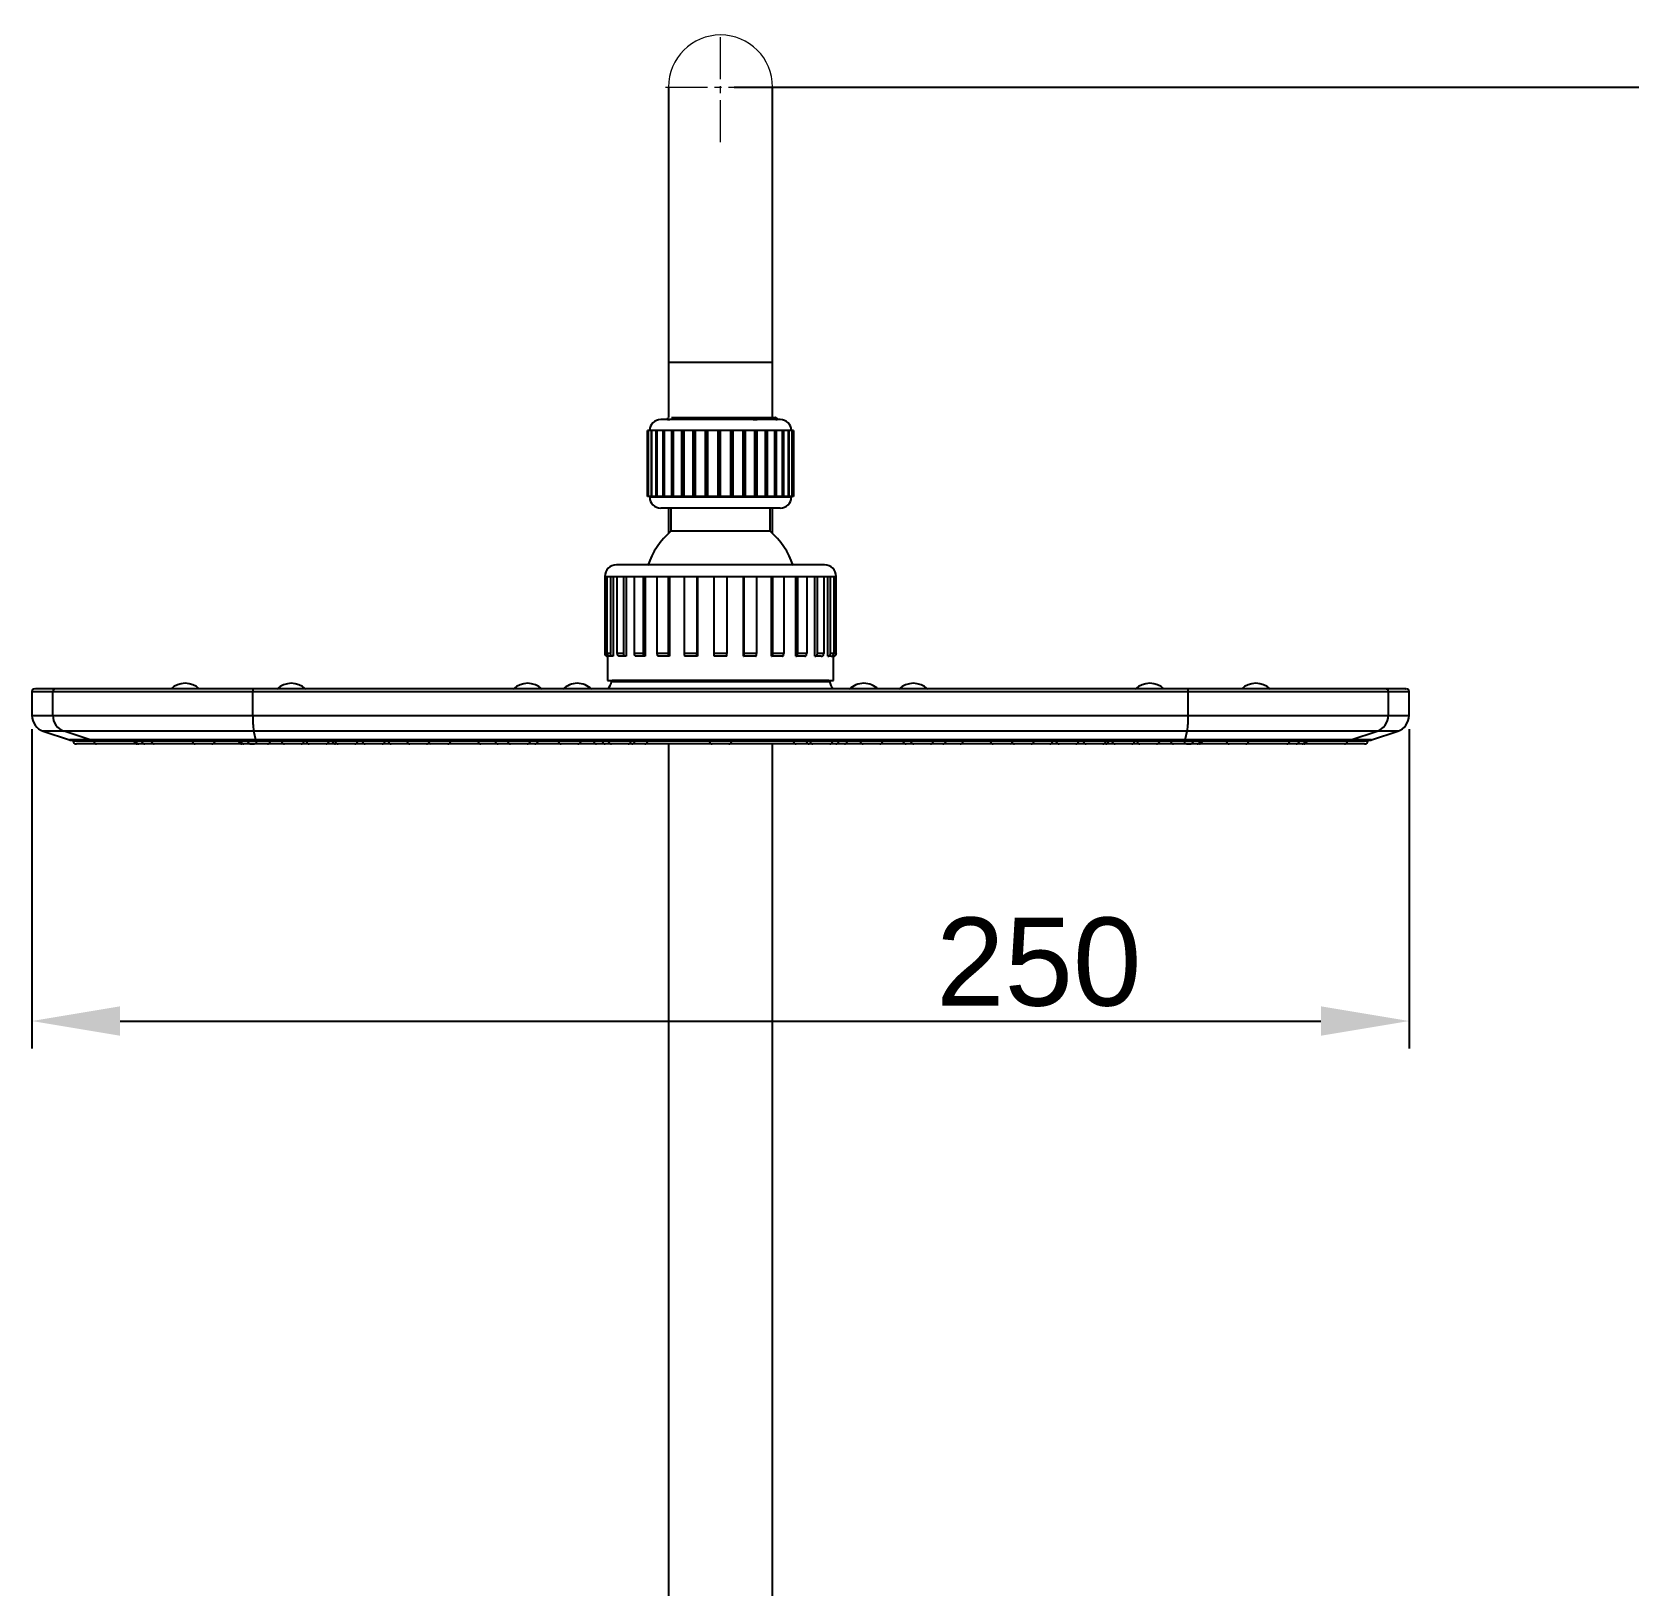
# Model space of a CAD drawing. Header units: millimetres. Extents: x 6110 to 6704, y -3675 to -2835.
# Drawn here: x 6276.7 to 6349.1, y -3162.5 to -3092 of the extents above; entities that cross this region are included whole.
import ezdxf

# ---------------------------------------------------------------- set-up
doc = ezdxf.new("R2010")
doc.units = ezdxf.units.MM
doc.header["$LTSCALE"] = 0.1
doc.linetypes.add('CENTER2', pattern=[28.575, 19.05, -3.175, 3.175, -3.175])
doc.layers.get('0').update_dxf_attribs({"lineweight": 13})
doc.layers.add('DIM', color=3, linetype='Continuous', lineweight=9)
doc.layers.add('중심선', color=1, linetype='CENTER2', lineweight=13)
doc.styles.get("Standard").update_dxf_attribs({"font": 'arial.ttf'})
doc.dimstyles.new('ISO-25', dxfattribs={"dimtxt": 2.5, "dimasz": 2.5, "dimexe": 1.25, "dimexo": 0.625, "dimtad": 1, "dimlfac": 5, "dimtxsty": 'Standard', "dimcen": 2.5, "dimadec": 0, "dimazin": 0, "dimtfac": 1, "dimtmove": 0, "dimatfit": 3, "dimfxl": 0, "dimarcsym": 0})

# ---------------------------------------------------------------- blocks, each defined once
blk = doc.blocks.new('*D54')
at = {"layer": 'Defpoints', "color": 0}
for p in [(6276.702, -3122.991), (6339.202, -3122.991), (6339.202, -3136.857)]:
    blk.add_point(p, dxfattribs=at)
at = {"layer": 'DIM', "color": 0, "lineweight": -2}
for p, q in [((6276.702, -3123.616), (6276.702, -3138.107)), ((6339.202, -3123.616), (6339.202, -3138.107)), ((6280.702, -3136.857), (6335.202, -3136.857))]:
    blk.add_line(p, q, dxfattribs=at)
at = {"layer": 'DIM', "color": 0}
for points in [[(6280.702, -3136.19), (6280.702, -3137.523), (6276.702, -3136.857)], [(6335.202, -3136.19), (6335.202, -3137.523), (6339.202, -3136.857)]]:
    blk.add_solid(points, dxfattribs=at)
at = {"layer": 'DIM', "color": 0, "insert": (6322.394, -3134.189), "char_height": 4, "attachment_point": 5}
blk.add_mtext('250', dxfattribs=at)
blk = doc.blocks.new('*D64')
at = {"layer": 'Defpoints', "color": 0}
for p in [(6307.952, -3094.471), (6411.492, -3594.164), (6420.327, -3594.164)]:
    blk.add_point(p, dxfattribs=at)
at = {"layer": 'DIM', "color": 0, "lineweight": -2}
for p, q in [((6308.577, -3094.471), (6421.577, -3094.471)), ((6420.327, -3098.471), (6420.327, -3590.164)), ((6412.117, -3594.164), (6421.577, -3594.164))]:
    blk.add_line(p, q, dxfattribs=at)
at = {"layer": 'DIM', "color": 0}
for points in [[(6419.66, -3098.471), (6420.993, -3098.471), (6420.327, -3094.471)], [(6419.66, -3590.164), (6420.993, -3590.164), (6420.327, -3594.164)]]:
    blk.add_solid(points, dxfattribs=at)
at = {"layer": 'DIM', "color": 0, "insert": (6417.079, -3344.317), "char_height": 4, "attachment_point": 5, "rotation": 90}
blk.add_mtext('(2280)', dxfattribs=at)

msp = doc.modelspace()

# ---------------------------------------------------------------- linework, layer by layer
at = {"linetype": 'Continuous', "lineweight": 25}
for p, q in [((6305.5894, -3094.4706), (6305.5894, -3106.9706)), ((6310.3144, -3106.9706), (6310.3144, -3094.4706)), ((6305.5894, -3106.9706), (6305.5894, -3109.4706)), ((6310.3144, -3106.9706), (6305.5894, -3106.9706)), ((6310.3144, -3109.4706), (6310.3144, -3106.9706)), ((6305.5502, -3109.5678), (6305.5284, -3109.5804)), ((6305.5488, -3109.4901), (6305.5488, -3109.5686)), ((6310.5256, -3109.5084), (6310.4554, -3109.4678)), ((6310.5111, -3109.5596), (6310.5256, -3109.5512)), ((6310.5269, -3109.5496), (6310.5269, -3109.5099)), ((6304.6394, -3113.0581), (6304.6394, -3110.0581)), ((6304.6702, -3110.0581), (6304.6394, -3110.0581)), ((6304.6702, -3110.0581), (6304.6702, -3113.0581)), ((6304.6898, -3110.0581), (6304.6702, -3110.0581)), ((6304.6898, -3113.0581), (6304.6898, -3110.0581)), ((6304.7982, -3110.0581), (6304.6898, -3110.0581)), ((6304.7982, -3110.0581), (6304.7982, -3113.0581)), ((6304.8392, -3110.0581), (6304.7982, -3110.0581)), ((6304.8392, -3113.0581), (6304.8392, -3110.0581)), ((6305.022, -3110.0581), (6304.8392, -3110.0581)), ((6305.022, -3110.0581), (6305.022, -3113.0581)), ((6305.0832, -3110.0581), (6305.022, -3110.0581)), ((6305.0832, -3113.0581), (6305.0832, -3110.0581)), ((6305.3348, -3110.0581), (6305.0832, -3110.0581)), ((6305.3348, -3110.0581), (6305.3348, -3113.0581)), ((6305.4144, -3110.0581), (6305.3348, -3110.0581)), ((6305.4144, -3113.0581), (6305.4144, -3110.0581)), ((6305.7272, -3110.0581), (6305.4144, -3110.0581)), ((6305.7272, -3110.0581), (6305.7272, -3113.0581)), ((6305.8045, -3110.0581), (6305.7272, -3110.0581)), ((6305.8045, -3110.0581), (6305.8045, -3113.0581)), ((6305.8227, -3113.0581), (6305.8227, -3110.0581)), ((6306.1872, -3110.0581), (6305.8227, -3110.0581)), ((6306.1872, -3110.0581), (6306.1872, -3113.0581)), ((6306.2521, -3110.0581), (6306.1872, -3110.0581)), ((6306.2521, -3110.0581), (6306.2521, -3113.0581)), ((6306.2957, -3110.0581), (6306.2521, -3110.0581)), ((6306.2957, -3113.0581), (6306.2957, -3110.0581)), ((6306.7008, -3110.0581), (6306.2957, -3110.0581)), ((6306.7008, -3110.0581), (6306.7008, -3113.0581)), ((6306.7512, -3110.0581), (6306.7008, -3110.0581)), ((6306.8532, -3110.0581), (6306.7512, -3110.0581)), ((6306.7512, -3110.0581), (6306.7512, -3113.0581)), ((6306.819, -3113.0581), (6306.819, -3110.0581)), ((6307.2524, -3110.0581), (6306.819, -3110.0581)), ((6307.2524, -3110.0581), (6307.2524, -3113.0581)), ((6307.2869, -3110.0581), (6307.2524, -3110.0581)), ((6307.2869, -3110.0581), (6307.2869, -3113.0581)), ((6307.3941, -3110.0581), (6307.2869, -3110.0581)), ((6307.3767, -3113.0581), (6307.3767, -3110.0581)), ((6307.8252, -3110.0581), (6307.3767, -3110.0581)), ((6307.8252, -3110.0581), (6307.8252, -3113.0581)), ((6307.8428, -3110.0581), (6307.8252, -3110.0581)), ((6307.8428, -3110.0581), (6307.8428, -3113.0581)), ((6307.9519, -3110.0581), (6307.8428, -3110.0581)), ((6308.4019, -3110.0581), (6307.9519, -3110.0581)), ((6307.9519, -3113.0581), (6307.9519, -3110.0581)), ((6308.4019, -3110.0581), (6308.4019, -3113.0581)), ((6308.5098, -3110.0581), (6308.4019, -3110.0581)), ((6308.5098, -3113.0581), (6308.5098, -3110.0581)), ((6308.5272, -3110.0581), (6308.5098, -3110.0581)), ((6308.5272, -3113.0581), (6308.5272, -3110.0581)), ((6308.965, -3110.0581), (6308.5272, -3110.0581)), ((6309.0507, -3110.0581), (6308.9475, -3110.0581)), ((6308.965, -3110.0581), (6308.965, -3113.0581)), ((6309.0507, -3113.0581), (6309.0507, -3110.0581)), ((6309.0849, -3110.0581), (6309.0507, -3110.0581)), ((6309.0849, -3113.0581), (6309.0849, -3110.0581)), ((6309.4972, -3110.0581), (6309.0849, -3110.0581)), ((6309.5582, -3110.0581), (6309.4627, -3110.0581)), ((6309.4972, -3110.0581), (6309.4972, -3113.0581)), ((6309.5582, -3113.0581), (6309.5582, -3110.0581)), ((6309.6082, -3110.0581), (6309.5582, -3110.0581)), ((6309.6082, -3113.0581), (6309.6082, -3110.0581)), ((6309.9826, -3110.0581), (6309.6082, -3110.0581)), ((6309.9826, -3110.0581), (6309.9826, -3113.0581)), ((6310.0169, -3110.0581), (6309.9826, -3110.0581)), ((6310.0169, -3113.0581), (6310.0169, -3110.0581)), ((6310.0812, -3110.0581), (6310.0169, -3110.0581)), ((6310.0812, -3113.0581), (6310.0812, -3110.0581)), ((6310.4062, -3110.0581), (6310.0812, -3110.0581)), ((6310.4062, -3110.0581), (6310.4062, -3113.0581)), ((6310.4129, -3113.0581), (6310.4129, -3110.0581)), ((6310.4895, -3110.0581), (6310.4129, -3110.0581)), ((6310.4895, -3113.0581), (6310.4895, -3110.0581)), ((6310.7552, -3110.0581), (6310.4895, -3110.0581)), ((6310.7552, -3110.0581), (6310.7552, -3113.0581)), ((6310.8207, -3110.0581), (6310.7552, -3110.0581)), ((6310.8207, -3113.0581), (6310.8207, -3110.0581)), ((6311.0191, -3110.0581), (6310.8207, -3110.0581)), ((6311.0191, -3110.0581), (6311.0191, -3113.0581)), ((6311.0647, -3110.0581), (6311.0191, -3110.0581)), ((6311.0647, -3113.0581), (6311.0647, -3110.0581)), ((6311.1897, -3110.0581), (6311.0647, -3110.0581)), ((6311.1897, -3110.0581), (6311.1897, -3113.0581)), ((6311.2141, -3110.0581), (6311.1897, -3110.0581)), ((6311.2141, -3113.0581), (6311.2141, -3110.0581)), ((6311.262, -3110.0581), (6311.2141, -3110.0581)), ((6311.262, -3110.0581), (6311.262, -3113.0581)), ((6311.2644, -3110.0581), (6311.262, -3110.0581)), ((6311.2644, -3113.0581), (6311.2644, -3110.0581)), ((6304.6702, -3113.0581), (6304.6394, -3113.0581)), ((6304.6898, -3113.0581), (6304.6702, -3113.0581)), ((6304.7982, -3113.0581), (6304.6898, -3113.0581)), ((6304.7394, -3113.0581), (6304.7394, -3113.0831)), ((6311.1642, -3113.0831), (6304.7394, -3113.0831)), ((6304.8392, -3113.0581), (6304.7982, -3113.0581)), ((6305.022, -3113.0581), (6304.8392, -3113.0581)), ((6305.0832, -3113.0581), (6305.022, -3113.0581)), ((6305.3348, -3113.0581), (6305.0832, -3113.0581)), ((6305.4144, -3113.0581), (6305.3348, -3113.0581)), ((6305.7272, -3113.0581), (6305.4144, -3113.0581)), ((6305.8045, -3113.0581), (6305.7272, -3113.0581)), ((6306.1872, -3113.0581), (6305.8227, -3113.0581)), ((6306.2521, -3113.0581), (6306.1872, -3113.0581)), ((6306.7008, -3113.0581), (6306.2957, -3113.0581)), ((6306.7512, -3113.0581), (6306.7008, -3113.0581)), ((6307.2524, -3113.0581), (6306.819, -3113.0581)), ((6307.2869, -3113.0581), (6307.2524, -3113.0581)), ((6307.8252, -3113.0581), (6307.3767, -3113.0581)), ((6307.8428, -3113.0581), (6307.8252, -3113.0581)), ((6308.4019, -3113.0581), (6307.9519, -3113.0581)), ((6308.5098, -3113.0581), (6308.5272, -3113.0581)), ((6308.965, -3113.0581), (6308.5272, -3113.0581)), ((6309.0507, -3113.0581), (6309.0849, -3113.0581)), ((6309.4972, -3113.0581), (6309.0849, -3113.0581)), ((6309.5582, -3113.0581), (6309.6082, -3113.0581)), ((6309.9826, -3113.0581), (6309.6082, -3113.0581)), ((6310.0169, -3113.0581), (6310.0812, -3113.0581)), ((6310.4062, -3113.0581), (6310.0812, -3113.0581)), ((6310.4129, -3113.0581), (6310.4895, -3113.0581)), ((6310.7552, -3113.0581), (6310.4895, -3113.0581)), ((6310.7552, -3113.0581), (6310.8207, -3113.0581)), ((6311.0191, -3113.0581), (6310.8207, -3113.0581)), ((6311.0191, -3113.0581), (6311.0647, -3113.0581)), ((6311.1897, -3113.0581), (6311.0647, -3113.0581)), ((6311.1644, -3113.0831), (6311.1644, -3113.0581)), ((6311.1897, -3113.0581), (6311.2141, -3113.0581)), ((6311.262, -3113.0581), (6311.2141, -3113.0581)), ((6311.2644, -3113.0581), (6311.262, -3113.0581)), ((6305.5894, -3113.5757), (6305.5894, -3114.7329)), ((6305.7019, -3113.5831), (6305.7019, -3114.6331)), ((6310.2019, -3114.6331), (6310.2019, -3113.5831)), ((6310.3144, -3114.7329), (6310.3144, -3113.574)), ((6310.2019, -3114.6331), (6305.7019, -3114.6331)), ((6302.7019, -3116.6812), (6302.7019, -3120.1812)), ((6302.7098, -3116.6812), (6302.7019, -3116.6812)), ((6302.7098, -3116.6812), (6302.814, -3116.6812)), ((6302.7098, -3120.1812), (6302.7098, -3116.6812)), ((6302.814, -3116.6812), (6302.9629, -3116.6812)), ((6302.814, -3120.1812), (6302.814, -3116.6812)), ((6302.9629, -3116.6812), (6303.2684, -3116.6812)), ((6302.9629, -3116.6812), (6302.9629, -3120.1812)), ((6303.0838, -3116.6812), (6303.0838, -3120.3062)), ((6303.2684, -3116.6812), (6303.5559, -3116.6812)), ((6303.2684, -3120.1812), (6303.2684, -3116.6812)), ((6303.5559, -3116.6812), (6304.0419, -3116.6812)), ((6303.5559, -3116.6812), (6303.5559, -3120.1812)), ((6303.6643, -3116.6812), (6303.6643, -3120.3062)), ((6304.0419, -3116.6812), (6304.4485, -3116.6812)), ((6304.0419, -3120.1812), (6304.0419, -3116.6812)), ((6304.4485, -3116.6812), (6305.0819, -3116.6812)), ((6304.4485, -3116.6812), (6304.4485, -3120.1812)), ((6304.537, -3116.6812), (6304.537, -3120.3062)), ((6305.0819, -3116.6812), (6305.5799, -3116.6812)), ((6305.0819, -3120.1812), (6305.0819, -3116.6812)), ((6305.5799, -3116.6812), (6306.3175, -3116.6812)), ((6305.5799, -3116.6812), (6305.5799, -3120.1812)), ((6305.6425, -3116.6812), (6305.6425, -3120.3062)), ((6306.3175, -3116.6812), (6306.8729, -3116.6812)), ((6306.3175, -3120.1812), (6306.3175, -3116.6812)), ((6306.8729, -3116.6812), (6307.6644, -3116.6812)), ((6306.8729, -3116.6812), (6306.8729, -3120.1812)), ((6306.9053, -3116.6812), (6306.9053, -3120.3062)), ((6307.6644, -3116.6812), (6308.2394, -3116.6812)), ((6307.6644, -3120.1812), (6307.6644, -3116.6812)), ((6308.2394, -3116.6812), (6309.031, -3116.6812)), ((6308.2394, -3116.6812), (6308.2394, -3120.1812)), ((6308.9986, -3120.3062), (6308.9986, -3116.6812)), ((6309.031, -3116.6812), (6309.5864, -3116.6812)), ((6309.031, -3120.1812), (6309.031, -3116.6812)), ((6309.5864, -3116.6812), (6310.324, -3116.6812)), ((6309.5864, -3116.6812), (6309.5864, -3120.1812)), ((6310.2614, -3120.3062), (6310.2614, -3116.6812)), ((6310.324, -3116.6812), (6310.822, -3116.6812)), ((6310.324, -3120.1812), (6310.324, -3116.6812)), ((6310.822, -3116.6812), (6311.4554, -3116.6812)), ((6310.822, -3116.6812), (6310.822, -3120.1812)), ((6311.3669, -3120.3062), (6311.3669, -3116.6812)), ((6311.4554, -3116.6812), (6311.862, -3116.6812)), ((6311.4554, -3120.1812), (6311.4554, -3116.6812)), ((6311.862, -3116.6812), (6312.348, -3116.6812)), ((6311.862, -3116.6812), (6311.862, -3120.1812)), ((6312.2396, -3120.3062), (6312.2396, -3116.6812)), ((6312.348, -3116.6812), (6312.6355, -3116.6812)), ((6312.348, -3120.1812), (6312.348, -3116.6812)), ((6312.6355, -3116.6812), (6312.941, -3116.6812)), ((6312.6355, -3116.6812), (6312.6355, -3120.1812)), ((6312.8201, -3120.3062), (6312.8201, -3116.6812)), ((6312.941, -3116.6812), (6313.0899, -3116.6812)), ((6312.941, -3120.1812), (6312.941, -3116.6812)), ((6313.0899, -3116.6812), (6313.1941, -3116.6812)), ((6313.0899, -3116.6812), (6313.0899, -3120.1812)), ((6313.1941, -3120.1812), (6313.1941, -3116.6812)), ((6313.2019, -3116.6812), (6313.1941, -3116.6812)), ((6313.2019, -3120.1812), (6313.2019, -3116.6812)), ((6302.7098, -3120.1812), (6302.7019, -3120.1812)), ((6302.9629, -3120.1812), (6302.814, -3120.1812)), ((6302.8269, -3120.3062), (6302.8269, -3121.4062)), ((6302.835, -3120.3062), (6302.8269, -3120.3062)), ((6302.835, -3120.2505), (6302.835, -3120.3062)), ((6303.0838, -3120.3062), (6302.935, -3120.3062)), ((6303.5559, -3120.1812), (6303.2684, -3120.1812)), ((6303.6643, -3120.3062), (6303.3768, -3120.3062)), ((6304.4485, -3120.1812), (6304.0419, -3120.1812)), ((6304.537, -3120.3062), (6304.1304, -3120.3062)), ((6305.5799, -3120.1812), (6305.0819, -3120.1812)), ((6305.6425, -3120.3062), (6305.1445, -3120.3062)), ((6306.8729, -3120.1812), (6306.3175, -3120.1812)), ((6306.9053, -3120.3062), (6306.3499, -3120.3062)), ((6308.2394, -3120.1812), (6307.6644, -3120.1812)), ((6308.2394, -3120.3062), (6307.6644, -3120.3062)), ((6309.554, -3120.3062), (6308.9986, -3120.3062)), ((6309.5864, -3120.1812), (6309.031, -3120.1812)), ((6310.7594, -3120.3062), (6310.2614, -3120.3062)), ((6310.822, -3120.1812), (6310.324, -3120.1812)), ((6311.7735, -3120.3062), (6311.3669, -3120.3062)), ((6311.862, -3120.1812), (6311.4554, -3120.1812)), ((6312.5271, -3120.3062), (6312.2396, -3120.3062)), ((6312.6355, -3120.1812), (6312.348, -3120.1812)), ((6312.9689, -3120.3062), (6312.8201, -3120.3062)), ((6313.0899, -3120.1812), (6312.941, -3120.1812)), ((6313.0689, -3120.3062), (6313.0689, -3120.2505)), ((6313.0769, -3120.3062), (6313.0689, -3120.3062)), ((6313.0769, -3121.4062), (6313.0769, -3120.3062)), ((6313.2019, -3120.1812), (6313.1941, -3120.1812)), ((6276.7019, -3121.9062), (6276.7019, -3122.9907)), ((6276.7019, -3121.9062), (6277.6495, -3121.9062)), ((6277.6495, -3121.9062), (6286.7246, -3121.9062)), ((6277.6495, -3122.9907), (6277.6495, -3121.9062)), ((6286.7246, -3121.9062), (6329.1793, -3121.9062)), ((6286.7246, -3122.9907), (6286.7246, -3121.9062)), ((6302.8269, -3121.4062), (6313.0769, -3121.4062)), ((6302.9999, -3121.4517), (6312.904, -3121.4517)), ((6329.1793, -3122.9907), (6329.1793, -3121.9062)), ((6329.1793, -3121.9062), (6338.2544, -3121.9062)), ((6338.2544, -3121.9062), (6338.2544, -3122.9907)), ((6338.2544, -3121.9062), (6339.2019, -3121.9062)), ((6339.2019, -3122.9907), (6339.2019, -3121.9062)), ((6276.7019, -3122.9907), (6277.6495, -3122.9907)), ((6277.6495, -3122.9907), (6286.7246, -3122.9907)), ((6286.7246, -3122.9907), (6329.1793, -3122.9907)), ((6329.1793, -3122.9907), (6338.2544, -3122.9907)), ((6338.2544, -3122.9907), (6339.2019, -3122.9907)), ((6277.2148, -3123.7022), (6278.4124, -3124.1014)), ((6278.1585, -3123.7022), (6277.2148, -3123.7022)), ((6286.7682, -3123.7022), (6278.1585, -3123.7022)), ((6279.347, -3124.1014), (6278.1585, -3123.7022)), ((6279.347, -3124.1014), (6278.4124, -3124.1014)), ((6278.4519, -3124.1078), (6279.3863, -3124.1078)), ((6278.5769, -3124.1078), (6278.5769, -3124.1562)), ((6279.5103, -3124.1562), (6278.5769, -3124.1562)), ((6286.8699, -3124.1014), (6279.347, -3124.1014)), ((6279.3863, -3124.1078), (6286.8732, -3124.1078)), ((6279.5103, -3124.1562), (6279.5103, -3124.1078)), ((6286.8838, -3124.1562), (6279.5103, -3124.1562)), ((6329.1357, -3123.7022), (6286.7682, -3123.7022)), ((6286.8699, -3124.1014), (6286.7682, -3123.7022)), ((6329.034, -3124.1014), (6286.8699, -3124.1014)), ((6286.8838, -3124.1562), (6286.8838, -3124.1014)), ((6329.0201, -3124.1562), (6286.8838, -3124.1562)), ((6329.0201, -3124.1562), (6329.0201, -3124.1014)), ((6336.3936, -3124.1562), (6329.0201, -3124.1562)), ((6329.0307, -3124.1078), (6336.5176, -3124.1078)), ((6329.034, -3124.1014), (6329.1357, -3123.7022)), ((6336.5569, -3124.1014), (6329.034, -3124.1014)), ((6337.7454, -3123.7022), (6329.1357, -3123.7022)), ((6336.3936, -3124.1562), (6336.3936, -3124.1078)), ((6337.3269, -3124.1562), (6336.3936, -3124.1562)), ((6336.5176, -3124.1078), (6337.4519, -3124.1078)), ((6336.5569, -3124.1014), (6337.7454, -3123.7022)), ((6337.4915, -3124.1014), (6336.5569, -3124.1014)), ((6337.3269, -3124.1562), (6337.3269, -3124.1078)), ((6337.4915, -3124.1014), (6338.6891, -3123.7022)), ((6338.6891, -3123.7022), (6337.7454, -3123.7022)), ((6305.5894, -3124.2812), (6305.5894, -3174.5956)), ((6310.3144, -3174.5956), (6310.3144, -3124.2812))]:
    msp.add_line(p, q, dxfattribs=at)
msp.add_arc((6307.9519, -3094.4706), 2.3625, 0, 180)
for centre, radius, start, end in [((6305.2394, -3110.0581), 0.5, 90, 180), ((6310.6644, -3110.0581), 0.5, 0, 90), ((6305.2394, -3113.0831), 0.5, 180, 270), ((6310.6644, -3113.0831), 0.5, 270, 0), ((6307.9519, -3117.2813), 3.475, 130.352024, 161.544927), ((6307.9519, -3117.2813), 3.475, 18.455073, 49.647976), ((6303.2269, -3116.6812), 0.525, 90, 180), ((6312.6769, -3116.6812), 0.525, 0, 90), ((6302.8269, -3120.1812), 0.125, 180, 270), ((6313.0769, -3120.1812), 0.125, 270, 0), ((6276.8269, -3121.9062), 0.125, 90, 180), ((6277.7741, -3121.9058), 0.1245, 90.218826, 180.217167), ((6283.6558, -3122.4687), 0.9375, 45.584691, 134.415309), ((6287.1006, -3121.8752), 0.3773, 165.57647, 184.716929), ((6288.4705, -3122.4687), 0.9375, 45.584691, 134.415309), ((6299.2019, -3122.4687), 0.9375, 45.584691, 134.415309), ((6301.4519, -3122.4687), 0.9375, 90, 134.415309), ((6301.4519, -3122.4687), 0.9375, 45.584691, 90), ((6302.5019, -3121.4062), 0.5, 311.144294, 354.784091), ((6303.0497, -3121.4562), 0.05, 90, 174.784091), ((6312.8542, -3121.4562), 0.05, 5.215909, 90), ((6313.4019, -3121.4062), 0.5, 185.215909, 229.620883), ((6314.4519, -3122.4687), 0.9375, 90, 134.415309), ((6314.4519, -3122.4687), 0.9375, 45.584691, 90), ((6316.7019, -3122.4687), 0.9375, 45.584691, 134.415309), ((6327.4334, -3122.4687), 0.9375, 45.584691, 134.415309), ((6328.8033, -3121.8752), 0.3773, 355.283071, 14.42353), ((6332.2481, -3122.4687), 0.9375, 45.584691, 134.415309), ((6338.1298, -3121.9058), 0.1245, 359.782833, 89.781174), ((6339.0769, -3121.9062), 0.125, 0, 90), ((6277.4519, -3122.9907), 0.75, 180, 251.565051), ((6278.399, -3122.9923), 0.7495, 179.872094, 251.279835), ((6290.7625, -3123.1006), 4.0393, 178.439845, 188.564322), ((6325.1414, -3123.1006), 4.0393, 351.435678, 1.560155), ((6337.5049, -3122.9923), 0.7495, 288.720165, 0.127906), ((6338.4519, -3122.9907), 0.75, 288.434949, 0), ((6278.4519, -3123.9828), 0.125, 251.565051, 270), ((6278.7019, -3124.1562), 0.125, 180, 270), ((6279.6349, -3124.1567), 0.1245, 179.782833, 269.781174), ((6281.472, -3124.1562), 0.125, 187.494717, 270), ((6281.5594, -3124.1562), 0.125, 187.494717, 270), ((6281.8212, -3124.1562), 0.125, 187.494717, 270), ((6282.2572, -3124.1562), 0.125, 187.494717, 270), ((6284.1118, -3124.1562), 0.125, 187.494717, 270), ((6284.8716, -3124.1562), 0.125, 270, 352.505283), ((6286.222, -3124.1562), 0.125, 187.494717, 270), ((6286.3246, -3124.1562), 0.125, 187.494717, 270), ((6286.6319, -3124.1562), 0.125, 187.494717, 270), ((6287.2598, -3124.1873), 0.3773, 175.283071, 194.42353), ((6287.3918, -3124.1562), 0.125, 270, 352.505283), ((6288.1604, -3124.1562), 0.125, 187.494717, 270), ((6288.9203, -3124.1562), 0.125, 270, 352.505283), ((6289.2886, -3124.1562), 0.125, 187.494717, 270), ((6290.0484, -3124.1562), 0.125, 270, 352.505283), ((6290.472, -3124.1562), 0.125, 187.494717, 270), ((6290.5964, -3124.1562), 0.125, 187.494717, 270), ((6291.3562, -3124.1562), 0.125, 270, 352.505283), ((6291.8302, -3124.1562), 0.125, 187.494717, 270), ((6292.59, -3124.1562), 0.125, 270, 352.505283), ((6293.0058, -3124.1562), 0.125, 187.494717, 270), ((6293.8538, -3124.1562), 0.125, 187.494717, 270), ((6294.6136, -3124.1562), 0.125, 270, 352.505283), ((6295.5727, -3124.1562), 0.125, 270, 352.505283), ((6297.072, -3124.1562), 0.125, 187.494717, 270), ((6297.857, -3124.1562), 0.125, 187.494717, 270), ((6298.4238, -3124.1562), 0.125, 187.494717, 270), ((6299.1837, -3124.1562), 0.125, 270, 352.505283), ((6299.5319, -3124.1562), 0.125, 270, 352.505283), ((6300.722, -3124.1562), 0.125, 187.494717, 270), ((6301.4819, -3124.1562), 0.125, 270, 352.505283), ((6302.322, -3124.1562), 0.125, 187.494717, 270), ((6302.7145, -3124.1562), 0.125, 187.494717, 270), ((6302.997, -3124.1562), 0.125, 187.494717, 270), ((6303.7569, -3124.1562), 0.125, 270, 352.505283), ((6303.9319, -3124.1562), 0.125, 270, 352.505283), ((6304.5151, -3124.1562), 0.125, 270, 352.505283), ((6307.572, -3124.1562), 0.125, 187.494717, 270), ((6308.3319, -3124.1562), 0.125, 270, 352.505283), ((6311.3888, -3124.1562), 0.125, 187.494717, 270), ((6311.972, -3124.1562), 0.125, 187.494717, 270), ((6312.147, -3124.1562), 0.125, 187.494717, 270), ((6312.9069, -3124.1562), 0.125, 270, 352.505283), ((6313.1894, -3124.1562), 0.125, 270, 352.505283), ((6313.5819, -3124.1562), 0.125, 270, 352.505283), ((6314.422, -3124.1562), 0.125, 187.494717, 270), ((6315.1819, -3124.1562), 0.125, 270, 352.505283), ((6316.372, -3124.1562), 0.125, 187.494717, 270), ((6316.7202, -3124.1562), 0.125, 187.494717, 270), ((6317.4801, -3124.1562), 0.125, 270, 352.505283), ((6318.0469, -3124.1562), 0.125, 270, 352.505283), ((6318.8319, -3124.1562), 0.125, 270, 352.505283), ((6320.3312, -3124.1562), 0.125, 187.494717, 270), ((6321.2902, -3124.1562), 0.125, 187.494717, 270), ((6322.0501, -3124.1562), 0.125, 270, 352.505283), ((6322.8981, -3124.1562), 0.125, 270, 352.505283), ((6323.3139, -3124.1562), 0.125, 187.494717, 270), ((6324.0737, -3124.1562), 0.125, 270, 352.505283), ((6324.5477, -3124.1562), 0.125, 187.494717, 270), ((6325.3075, -3124.1562), 0.125, 270, 352.505283), ((6325.4319, -3124.1562), 0.125, 270, 352.505283), ((6325.8555, -3124.1562), 0.125, 187.494717, 270), ((6326.6153, -3124.1562), 0.125, 270, 352.505283), ((6326.9836, -3124.1562), 0.125, 187.494717, 270), ((6327.7435, -3124.1562), 0.125, 270, 352.505283), ((6328.5121, -3124.1562), 0.125, 187.494717, 270), ((6328.6441, -3124.1873), 0.3773, 345.57647, 4.716929), ((6329.272, -3124.1562), 0.125, 270, 352.505283), ((6329.5793, -3124.1562), 0.125, 270, 352.505283), ((6329.6819, -3124.1562), 0.125, 270, 352.505283), ((6331.0323, -3124.1562), 0.125, 187.494717, 270), ((6331.7921, -3124.1562), 0.125, 270, 352.505283), ((6333.6467, -3124.1562), 0.125, 270, 352.505283), ((6334.0827, -3124.1562), 0.125, 270, 352.505283), ((6334.3445, -3124.1562), 0.125, 270, 352.505283), ((6334.4319, -3124.1562), 0.125, 270, 352.505283), ((6336.269, -3124.1567), 0.1245, 270.218826, 0.217167), ((6337.2019, -3124.1562), 0.125, 270, 0), ((6337.4519, -3123.9828), 0.125, 270, 288.434949), ((6294.8129, -3124.1562), 0.125, 217.161833, 270), ((6321.091, -3124.1562), 0.125, 270, 324.417004)]:
    msp.add_arc(centre, radius, start, end, dxfattribs=at)
for points, knots in [([(6310.6644, -3109.5581), (6310.6556, -3109.5581), (6310.6375, -3109.5581), (6310.4866, -3109.5581), (6310.2364, -3109.5581), (6309.8835, -3109.5581), (6309.4499, -3109.5581), (6308.9637, -3109.5581), (6308.4582, -3109.5581), (6307.9519, -3109.5581), (6307.4457, -3109.5581), (6306.9402, -3109.5581), (6306.454, -3109.5581), (6306.0204, -3109.5581), (6305.6675, -3109.5581), (6305.4173, -3109.5581), (6305.2664, -3109.5581), (6305.2482, -3109.5581), (6305.2394, -3109.5581)], [0, 0, 0, 0, 0.058258, 0.1200057, 0.1843204, 0.25, 0.3156796, 0.3799943, 0.441742, 0.5, 0.558258, 0.6200057, 0.6843204, 0.75, 0.8156796, 0.8799943, 0.941742, 1, 1, 1, 1]), ([(6305.5746, -3109.5678), (6305.573, -3109.5656), (6305.5677, -3109.5587), (6305.7731, -3109.5461), (6306.1644, -3109.5315), (6306.7154, -3109.5174), (6307.3656, -3109.502), (6308.0662, -3109.4879), (6308.5671, -3109.4773), (6308.8206, -3109.4714), (6308.8582, -3109.4706)], [0, 0, 0, 0, 0.0687848, 0.2209437, 0.371654, 0.5211258, 0.6735251, 0.8228645, 0.9737304, 1, 1, 1, 1]), ([(6305.7262, -3109.4706), (6305.7472, -3109.4706), (6305.8528, -3109.4706), (6306.1556, -3109.4706), (6306.7495, -3109.4706), (6307.5223, -3109.4706), (6308.2589, -3109.4706), (6308.6867, -3109.4706), (6308.8582, -3109.4706)], [0, 0, 0, 0, 0.042241, 0.2126334, 0.4272222, 0.641811, 0.8563998, 1, 1, 1, 1]), ([(6308.8582, -3109.4706), (6308.9237, -3109.4706), (6309.0552, -3109.4706), (6309.2981, -3109.4706), (6309.5792, -3109.4706), (6309.8685, -3109.4706), (6310.11, -3109.4706), (6310.2949, -3109.4706), (6310.4129, -3109.4706), (6310.465, -3109.4706), (6310.4556, -3109.4706), (6310.4538, -3109.4706)], [0, 0, 0, 0, 0.0706101, 0.1417727, 0.2752777, 0.4126175, 0.5473236, 0.6857822, 0.8230907, 0.9643804, 1, 1, 1, 1]), ([(6309.4346, -3109.5581), (6309.4453, -3109.5578), (6309.6736, -3109.5527), (6310.019, -3109.5435), (6310.3857, -3109.5282), (6310.5456, -3109.5165), (6310.5104, -3109.51), (6310.5011, -3109.5083)], [0, 0, 0, 0, 0.0142816, 0.3036604, 0.5991577, 0.8934267, 1, 1, 1, 1]), ([(6310.4666, -3109.5581), (6310.4912, -3109.5564), (6310.5343, -3109.5535), (6310.5152, -3109.5508), (6310.507, -3109.5496)], [0, 0, 0, 0, 0.5699338, 1, 1, 1, 1]), ([(6310.6644, -3113.5831), (6310.6556, -3113.5831), (6310.6375, -3113.5831), (6310.4866, -3113.5831), (6310.2364, -3113.5831), (6309.8835, -3113.5831), (6309.4499, -3113.5831), (6308.9637, -3113.5831), (6308.4582, -3113.5831), (6307.9519, -3113.5831), (6307.4457, -3113.5831), (6306.9402, -3113.5831), (6306.454, -3113.5831), (6306.0204, -3113.5831), (6305.6675, -3113.5831), (6305.4173, -3113.5831), (6305.2664, -3113.5831), (6305.2482, -3113.5831), (6305.2394, -3113.5831)], [0, 0, 0, 0, 0.058258, 0.1200057, 0.1843204, 0.25, 0.3156796, 0.3799943, 0.441742, 0.5, 0.558258, 0.6200057, 0.6843204, 0.75, 0.8156796, 0.8799943, 0.941742, 1, 1, 1, 1]), ([(6312.6769, -3116.1562), (6312.6616, -3116.1562), (6312.63, -3116.1562), (6312.3671, -3116.1562), (6311.9312, -3116.1562), (6311.3167, -3116.1562), (6310.6849, -3116.1562), (6310.1292, -3116.1562), (6309.5613, -3116.1562), (6308.8337, -3116.1562), (6307.952, -3116.1562), (6307.0702, -3116.1562), (6306.1896, -3116.1562), (6305.3429, -3116.1562), (6304.5872, -3116.1562), (6304.0742, -3116.1562), (6303.7493, -3116.1562), (6303.4918, -3116.1562), (6303.2737, -3116.1562), (6303.2422, -3116.1562), (6303.2269, -3116.1562)], [0, 0, 0, 0, 0.05824873, 0.11998625, 0.18429023, 0.24995872, 0.31562721, 0.34781604, 0.38001375, 0.44175127, 0.5, 0.55824873, 0.61998625, 0.68429023, 0.74995872, 0.81562721, 0.84781604, 0.88001375, 0.94175127, 1, 1, 1, 1]), ([(6302.835, -3120.3062), (6302.8209, -3120.3049), (6302.7927, -3120.3021), (6302.7552, -3120.2805), (6302.7269, -3120.2487), (6302.7119, -3120.2136), (6302.7104, -3120.1904), (6302.7098, -3120.1812)], [0, 0, 0, 0, 0.2151101, 0.4302258, 0.6451821, 0.8598226, 1, 1, 1, 1]), ([(6302.935, -3120.3062), (6302.9214, -3120.3049), (6302.8941, -3120.3021), (6302.8579, -3120.2805), (6302.8305, -3120.2487), (6302.8161, -3120.2136), (6302.8146, -3120.1904), (6302.814, -3120.1812)], [0, 0, 0, 0, 0.2151101, 0.4302258, 0.6451821, 0.8598226, 1, 1, 1, 1]), ([(6303.0838, -3120.3062), (6303.0702, -3120.3049), (6303.043, -3120.3021), (6303.0067, -3120.2805), (6302.9793, -3120.2487), (6302.9649, -3120.2136), (6302.9634, -3120.1904), (6302.9629, -3120.1812)], [0, 0, 0, 0, 0.2151101, 0.4302258, 0.6451821, 0.8598226, 1, 1, 1, 1]), ([(6303.3768, -3120.3062), (6303.3646, -3120.3049), (6303.3402, -3120.3021), (6303.3077, -3120.2805), (6303.2832, -3120.2487), (6303.2702, -3120.2136), (6303.2689, -3120.1904), (6303.2684, -3120.1812)], [0, 0, 0, 0, 0.21511012, 0.43022584, 0.64518215, 0.85982262, 1, 1, 1, 1]), ([(6303.6643, -3120.3062), (6303.6521, -3120.3049), (6303.6277, -3120.3021), (6303.5952, -3120.2805), (6303.5707, -3120.2487), (6303.5577, -3120.2136), (6303.5564, -3120.1904), (6303.5559, -3120.1812)], [0, 0, 0, 0, 0.2151101, 0.4302258, 0.6451821, 0.8598226, 1, 1, 1, 1]), ([(6304.1304, -3120.3062), (6304.1205, -3120.3049), (6304.1005, -3120.3021), (6304.074, -3120.2805), (6304.054, -3120.2487), (6304.0434, -3120.2136), (6304.0423, -3120.1904), (6304.0419, -3120.1812)], [0, 0, 0, 0, 0.21511012, 0.43022584, 0.64518215, 0.85982262, 1, 1, 1, 1]), ([(6304.537, -3120.3062), (6304.5271, -3120.3049), (6304.5071, -3120.3021), (6304.4806, -3120.2805), (6304.4606, -3120.2487), (6304.45, -3120.2136), (6304.4489, -3120.1904), (6304.4485, -3120.1812)], [0, 0, 0, 0, 0.2151101, 0.4302258, 0.6451821, 0.8598226, 1, 1, 1, 1]), ([(6305.1445, -3120.3062), (6305.1375, -3120.3049), (6305.1234, -3120.3021), (6305.1046, -3120.2805), (6305.0904, -3120.2487), (6305.083, -3120.2136), (6305.0822, -3120.1904), (6305.0819, -3120.1812)], [0, 0, 0, 0, 0.2151101, 0.4302258, 0.6451821, 0.8598226, 1, 1, 1, 1]), ([(6305.6425, -3120.3062), (6305.6354, -3120.3049), (6305.6213, -3120.3021), (6305.6026, -3120.2805), (6305.5884, -3120.2487), (6305.5809, -3120.2136), (6305.5802, -3120.1904), (6305.5799, -3120.1812)], [0, 0, 0, 0, 0.2151101, 0.4302258, 0.6451821, 0.8598226, 1, 1, 1, 1]), ([(6306.3499, -3120.3062), (6306.3462, -3120.3049), (6306.3389, -3120.3021), (6306.3292, -3120.2805), (6306.3219, -3120.2487), (6306.318, -3120.2136), (6306.3176, -3120.1904), (6306.3175, -3120.1812)], [0, 0, 0, 0, 0.2151101, 0.4302258, 0.6451821, 0.8598226, 1, 1, 1, 1]), ([(6306.9053, -3120.3062), (6306.9016, -3120.3049), (6306.8944, -3120.3021), (6306.8846, -3120.2805), (6306.8773, -3120.2487), (6306.8734, -3120.2136), (6306.873, -3120.1904), (6306.8729, -3120.1812)], [0, 0, 0, 0, 0.2151101, 0.4302258, 0.6451821, 0.8598226, 1, 1, 1, 1]), ([(6307.6644, -3120.3062), (6307.6644, -3120.3049), (6307.6644, -3120.3021), (6307.6644, -3120.2805), (6307.6644, -3120.2487), (6307.6644, -3120.2136), (6307.6644, -3120.1904), (6307.6644, -3120.1812)], [0, 0, 0, 0, 0.2151101, 0.4302258, 0.6451821, 0.8598226, 1, 1, 1, 1]), ([(6308.2394, -3120.3062), (6308.2394, -3120.3049), (6308.2394, -3120.3021), (6308.2394, -3120.2805), (6308.2394, -3120.2487), (6308.2394, -3120.2136), (6308.2394, -3120.1904), (6308.2394, -3120.1812)], [0, 0, 0, 0, 0.2151101, 0.4302258, 0.6451821, 0.8598226, 1, 1, 1, 1]), ([(6308.9986, -3120.3062), (6309.0023, -3120.3049), (6309.0095, -3120.3021), (6309.0193, -3120.2805), (6309.0266, -3120.2487), (6309.0305, -3120.2136), (6309.0309, -3120.1904), (6309.031, -3120.1812)], [0, 0, 0, 0, 0.2151101, 0.4302258, 0.6451821, 0.8598226, 1, 1, 1, 1]), ([(6309.554, -3120.3062), (6309.5577, -3120.3049), (6309.565, -3120.3021), (6309.5747, -3120.2805), (6309.582, -3120.2487), (6309.5859, -3120.2136), (6309.5863, -3120.1904), (6309.5864, -3120.1812)], [0, 0, 0, 0, 0.2151101, 0.4302258, 0.6451821, 0.8598226, 1, 1, 1, 1]), ([(6310.2614, -3120.3062), (6310.2685, -3120.3049), (6310.2826, -3120.3021), (6310.3013, -3120.2805), (6310.3155, -3120.2487), (6310.323, -3120.2136), (6310.3237, -3120.1904), (6310.324, -3120.1812)], [0, 0, 0, 0, 0.2151101, 0.4302258, 0.6451821, 0.8598226, 1, 1, 1, 1]), ([(6310.7594, -3120.3062), (6310.7664, -3120.3049), (6310.7805, -3120.3021), (6310.7993, -3120.2805), (6310.8135, -3120.2487), (6310.8209, -3120.2136), (6310.8217, -3120.1904), (6310.822, -3120.1812)], [0, 0, 0, 0, 0.2151101, 0.4302258, 0.6451821, 0.8598226, 1, 1, 1, 1]), ([(6311.3669, -3120.3062), (6311.3768, -3120.3049), (6311.3968, -3120.3021), (6311.4233, -3120.2805), (6311.4433, -3120.2487), (6311.4539, -3120.2136), (6311.455, -3120.1904), (6311.4554, -3120.1812)], [0, 0, 0, 0, 0.21511012, 0.43022584, 0.64518215, 0.85982262, 1, 1, 1, 1]), ([(6311.7735, -3120.3062), (6311.7834, -3120.3049), (6311.8033, -3120.3021), (6311.8299, -3120.2805), (6311.8499, -3120.2487), (6311.8605, -3120.2136), (6311.8616, -3120.1904), (6311.862, -3120.1812)], [0, 0, 0, 0, 0.2151101, 0.4302258, 0.6451821, 0.8598226, 1, 1, 1, 1]), ([(6312.2396, -3120.3062), (6312.2518, -3120.3049), (6312.2762, -3120.3021), (6312.3087, -3120.2805), (6312.3332, -3120.2487), (6312.3462, -3120.2136), (6312.3475, -3120.1904), (6312.348, -3120.1812)], [0, 0, 0, 0, 0.2151101, 0.4302258, 0.6451821, 0.8598226, 1, 1, 1, 1]), ([(6312.5271, -3120.3062), (6312.5393, -3120.3049), (6312.5637, -3120.3021), (6312.5962, -3120.2805), (6312.6207, -3120.2487), (6312.6337, -3120.2136), (6312.635, -3120.1904), (6312.6355, -3120.1812)], [0, 0, 0, 0, 0.2151101, 0.4302258, 0.6451821, 0.8598226, 1, 1, 1, 1]), ([(6312.8201, -3120.3062), (6312.8337, -3120.3049), (6312.8609, -3120.3021), (6312.8972, -3120.2805), (6312.9246, -3120.2487), (6312.939, -3120.2136), (6312.9405, -3120.1904), (6312.941, -3120.1812)], [0, 0, 0, 0, 0.2151101, 0.4302258, 0.6451821, 0.8598226, 1, 1, 1, 1]), ([(6312.9689, -3120.3062), (6312.9825, -3120.3049), (6313.0098, -3120.3021), (6313.046, -3120.2805), (6313.0734, -3120.2487), (6313.0878, -3120.2136), (6313.0893, -3120.1904), (6313.0899, -3120.1812)], [0, 0, 0, 0, 0.2151101, 0.4302258, 0.6451821, 0.8598226, 1, 1, 1, 1]), ([(6313.1941, -3120.1812), (6313.1927, -3120.1953), (6313.1899, -3120.2234), (6313.1684, -3120.2608), (6313.1367, -3120.289), (6313.1015, -3120.3041), (6313.0782, -3120.3056), (6313.0689, -3120.3062)], [0, 0, 0, 0, 0.2142855, 0.4285661, 0.6429898, 0.8577207, 1, 1, 1, 1]), ([(6277.7736, -3121.7812), (6277.5536, -3121.7812), (6277.1133, -3121.7812), (6276.8373, -3121.7812), (6276.858, -3121.7812), (6276.8649, -3121.7812)], [0, 0, 0, 0, 0.3996036, 0.7997982, 1, 1, 1, 1]), ([(6286.7353, -3121.7812), (6286.3829, -3121.7812), (6285.6701, -3121.7812), (6284.6144, -3121.7812), (6283.3902, -3121.7812), (6282.0479, -3121.7812), (6280.8412, -3121.7812), (6279.9211, -3121.7812), (6279.2406, -3121.7812), (6278.5949, -3121.7812), (6278.0478, -3121.7812), (6277.8637, -3121.7812), (6277.7736, -3121.7812)], [0, 0, 0, 0, 0.07908316, 0.15999656, 0.24262277, 0.37030893, 0.49998494, 0.58646898, 0.67236723, 0.75753159, 0.88141515, 1, 1, 1, 1]), ([(6329.1686, -3121.7812), (6326.344, -3121.7812), (6320.6956, -3121.7812), (6312.2005, -3121.7812), (6303.7035, -3121.7812), (6295.2083, -3121.7812), (6289.5599, -3121.7812), (6286.7353, -3121.7812)], [0, 0, 0, 0, 0.2000137, 0.3999706, 0.6000284, 0.7999848, 1, 1, 1, 1]), ([(6312.8542, -3121.4062), (6312.8383, -3121.4062), (6312.8056, -3121.4062), (6312.5328, -3121.4062), (6312.0805, -3121.4062), (6311.443, -3121.4062), (6310.7874, -3121.4062), (6310.2109, -3121.4062), (6309.6216, -3121.4062), (6308.8668, -3121.4062), (6307.952, -3121.4062), (6307.037, -3121.4062), (6306.1234, -3121.4062), (6305.2448, -3121.4062), (6304.4608, -3121.4062), (6303.9285, -3121.4062), (6303.5914, -3121.4062), (6303.3243, -3121.4062), (6303.0981, -3121.4062), (6303.0655, -3121.4062), (6303.0497, -3121.4062)], [0, 0, 0, 0, 0.0582484, 0.11998585, 0.18428997, 0.24995872, 0.31562747, 0.34781653, 0.38001415, 0.4417516, 0.5, 0.5582484, 0.61998585, 0.68428997, 0.74995872, 0.81562747, 0.84781653, 0.88001415, 0.9417516, 1, 1, 1, 1]), ([(6338.1303, -3121.7812), (6338.0758, -3121.7812), (6337.9655, -3121.7812), (6337.6514, -3121.7812), (6337.1474, -3121.7812), (6336.3584, -3121.7812), (6335.3414, -3121.7812), (6334.3104, -3121.7812), (6333.3492, -3121.7812), (6332.1702, -3121.7812), (6330.776, -3121.7812), (6329.6966, -3121.7812), (6329.1686, -3121.7812)], [0, 0, 0, 0, 0.0790832, 0.1599966, 0.2426228, 0.3703089, 0.4999849, 0.586469, 0.6723672, 0.7575316, 0.8814152, 1, 1, 1, 1]), ([(6339.039, -3121.7812), (6339.0459, -3121.7812), (6339.0666, -3121.7812), (6338.7906, -3121.7812), (6338.3503, -3121.7812), (6338.1303, -3121.7812)], [0, 0, 0, 0, 0.20019325, 0.60039353, 1, 1, 1, 1]), ([(6279.6344, -3124.2812), (6279.4177, -3124.2812), (6278.984, -3124.2812), (6278.7121, -3124.2812), (6278.7325, -3124.2812), (6278.7394, -3124.2812)], [0, 0, 0, 0, 0.3996036, 0.7997981, 1, 1, 1, 1]), ([(6286.8945, -3124.2812), (6286.4668, -3124.2812), (6285.5923, -3124.2812), (6284.3165, -3124.2812), (6283.097, -3124.2812), (6281.9972, -3124.2812), (6281.069, -3124.2812), (6280.3565, -3124.2812), (6279.8567, -3124.2812), (6279.7074, -3124.2812), (6279.6344, -3124.2812)], [0, 0, 0, 0, 0.118625, 0.2425506, 0.37028, 0.5, 0.62972, 0.7574494, 0.881375, 1, 1, 1, 1]), ([(6286.6319, -3124.2812), (6286.6371, -3124.2812), (6286.645, -3124.2812), (6286.6921, -3124.2812), (6286.7418, -3124.2812), (6286.7815, -3124.2812), (6286.8057, -3124.2812), (6286.807, -3124.2812)], [0, 0, 0, 0, 0.3757019, 0.5799407, 0.784533, 0.988772, 1, 1, 1, 1]), ([(6329.0094, -3124.2812), (6326.206, -3124.2812), (6320.6, -3124.2812), (6312.1686, -3124.2812), (6303.7354, -3124.2812), (6295.304, -3124.2812), (6289.6979, -3124.2812), (6286.8945, -3124.2812)], [0, 0, 0, 0, 0.2000137, 0.3999705, 0.6000284, 0.7999848, 1, 1, 1, 1]), ([(6336.2695, -3124.2812), (6336.1965, -3124.2812), (6336.0472, -3124.2812), (6335.5474, -3124.2812), (6334.8349, -3124.2812), (6333.9067, -3124.2812), (6332.8069, -3124.2812), (6331.5874, -3124.2812), (6330.3116, -3124.2812), (6329.4371, -3124.2812), (6329.0094, -3124.2812)], [0, 0, 0, 0, 0.118625, 0.2425506, 0.37028, 0.5, 0.62972, 0.7574494, 0.881375, 1, 1, 1, 1]), ([(6329.0969, -3124.2812), (6329.0982, -3124.2812), (6329.1224, -3124.2812), (6329.1621, -3124.2812), (6329.2118, -3124.2812), (6329.2589, -3124.2812), (6329.2668, -3124.2812), (6329.272, -3124.2812)], [0, 0, 0, 0, 0.01122798, 0.21546699, 0.42005928, 0.62429813, 1, 1, 1, 1]), ([(6337.1645, -3124.2812), (6337.1714, -3124.2812), (6337.1918, -3124.2812), (6336.9199, -3124.2812), (6336.4862, -3124.2812), (6336.2695, -3124.2812)], [0, 0, 0, 0, 0.20019318, 0.60039351, 1, 1, 1, 1])]:
    msp.add_open_spline(points, degree=3, knots=knots, dxfattribs=at)
at = {"layer": '중심선'}
for p, q in [((6307.9519, -3096.9706), (6307.9519, -3091.9706)), ((6305.4519, -3094.4706), (6310.4519, -3094.4706))]:
    msp.add_line(p, q, dxfattribs=at)

# ---------------------------------------------------------------- dimensions: what is measured, and where the dimension line sits
at = {"layer": 'DIM'}
dim = msp.add_linear_dim(base=(6420.3266, -3594.1641), p1=(6307.9519, -3094.4706), p2=(6411.4918, -3594.1641), angle=90, text='(2280)', dimstyle='ISO-25', override={"dimtxt": 4, "dimasz": 4, "dimlfac": 4, "dimadec": 1, "dimfxl": 1.25}, dxfattribs=at)
dim.commit()
dim.dimension.update_dxf_attribs({"geometry": '*D64', "text_midpoint": (6420.3266, -3344.3173), "dimtype": 160})
dim = msp.add_linear_dim(base=(6339.2019, -3136.8566), p1=(6276.7019, -3122.9907), p2=(6339.2019, -3122.9907), dimstyle='ISO-25', override={"dimtxt": 4, "dimasz": 4, "dimlfac": 4, "dimadec": 1, "dimfxl": 1.25}, dxfattribs=at)
dim.commit()
dim.dimension.update_dxf_attribs({"geometry": '*D54', "text_midpoint": (6322.3943, -3136.8566), "dimtype": 160})

doc.saveas('drawing.dxf')
